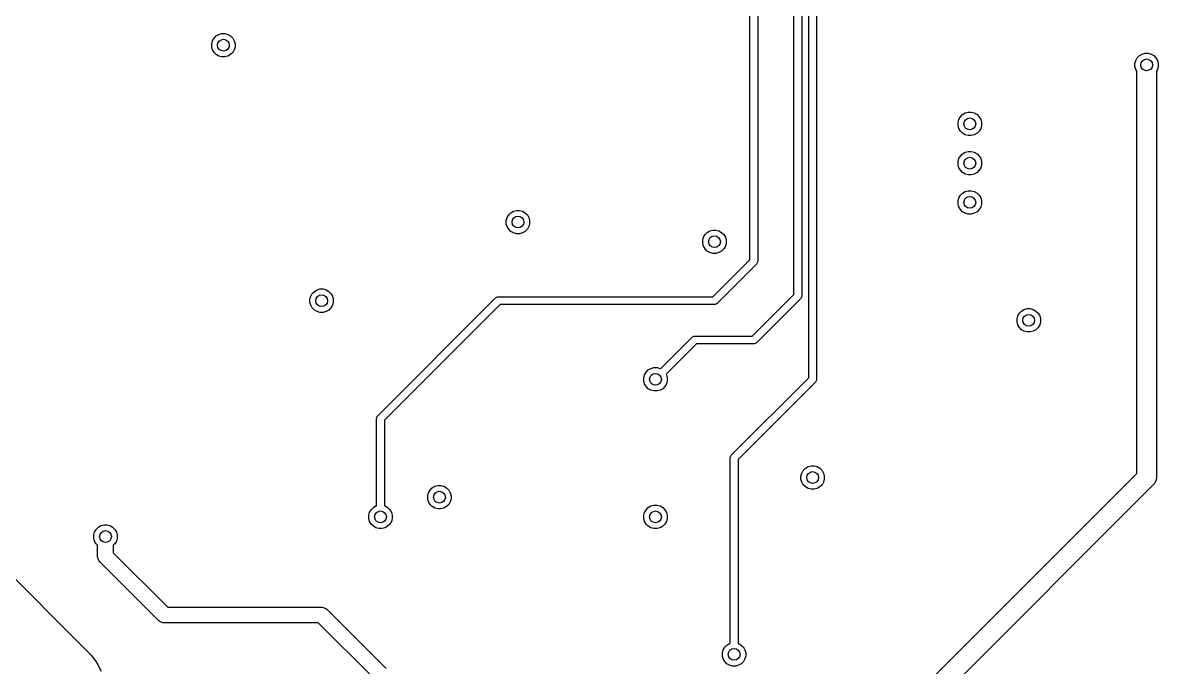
# Model space of a CAD drawing. Header units: inches. Extents: x 1.35 to 5.17, y -6.98 to -1.21.
# Drawn here: x 3.008 to 4.146, y -3.851 to -3.206 of the extents above; entities that cross this region are included whole.
import ezdxf

# ---------------------------------------------------------------- set-up
doc = ezdxf.new("R2010")
doc.units = ezdxf.units.IN
doc.header["$MEASUREMENT"] = 0
doc.layers.add('In1.Cu', color=91, linetype='CONTINUOUS', true_color=0x7fc87f)

msp = doc.modelspace()

# ---------------------------------------------------------------- linework, layer by layer
at = {"layer": 'In1.Cu', "linetype": 'CONTINUOUS'}
for p, q in [((3.7953, -3.5614), (3.7953, -3.0528)), ((3.8031, -3.0512), (3.8031, -3.563)), ((3.7882, -3.0953), (3.7882, -3.4795)), ((3.7803, -3.4779), (3.7803, -3.0969)), ((3.7362, -3.4433), (3.7362, -3.1213)), ((3.7441, -3.1213), (3.7441, -3.4449)), ((3.1993, -3.2212), (3.2015, -3.219)), ((3.2015, -3.219), (3.2041, -3.2174)), ((3.2041, -3.2174), (3.2071, -3.2166)), ((3.2071, -3.2166), (3.2102, -3.2166)), ((3.2102, -3.2166), (3.2132, -3.2174)), ((3.2132, -3.2174), (3.2159, -3.219)), ((3.2159, -3.219), (3.218, -3.2212)), ((3.197, -3.2268), (3.1977, -3.2238)), ((3.197, -3.2299), (3.197, -3.2268)), ((3.1977, -3.2329), (3.197, -3.2299)), ((3.1977, -3.2238), (3.1993, -3.2212)), ((3.218, -3.2212), (3.2196, -3.2238)), ((3.2196, -3.2238), (3.2204, -3.2268)), ((3.2204, -3.2299), (3.2196, -3.2329)), ((3.2204, -3.2268), (3.2204, -3.2299)), ((3.1993, -3.2355), (3.1977, -3.2329)), ((3.2015, -3.2377), (3.1993, -3.2355)), ((3.2041, -3.2393), (3.2015, -3.2377)), ((3.2071, -3.2401), (3.2041, -3.2393)), ((3.2102, -3.2401), (3.2071, -3.2401)), ((3.2132, -3.2393), (3.2102, -3.2401)), ((3.2159, -3.2377), (3.2132, -3.2393)), ((3.218, -3.2355), (3.2159, -3.2377)), ((3.2196, -3.2329), (3.218, -3.2355)), ((4.1229, -3.2435), (4.1245, -3.2408)), ((4.1245, -3.2408), (4.1267, -3.2387)), ((4.1267, -3.2387), (4.1293, -3.2371)), ((4.1293, -3.2371), (4.1323, -3.2363)), ((4.1323, -3.2363), (4.1354, -3.2363)), ((4.1354, -3.2363), (4.1384, -3.2371)), ((4.1384, -3.2371), (4.141, -3.2387)), ((4.141, -3.2387), (4.1432, -3.2408)), ((4.1432, -3.2408), (4.1448, -3.2435)), ((4.1221, -3.2465), (4.1229, -3.2435)), ((4.1221, -3.2496), (4.1221, -3.2465)), ((4.1229, -3.2526), (4.1221, -3.2496)), ((4.124, -3.2544), (4.1229, -3.2526)), ((4.124, -3.6573), (4.124, -3.2544)), ((4.1448, -3.2526), (4.1437, -3.2544)), ((4.1437, -3.2544), (4.1437, -3.6614)), ((4.1448, -3.2435), (4.1456, -3.2465)), ((4.1456, -3.2496), (4.1448, -3.2526)), ((4.1456, -3.2465), (4.1456, -3.2496)), ((3.9458, -3.3026), (3.9473, -3.2999)), ((3.9473, -3.2999), (3.9495, -3.2977)), ((3.9495, -3.2977), (3.9522, -3.2962)), ((3.9522, -3.2962), (3.9552, -3.2954)), ((3.9552, -3.2954), (3.9582, -3.2954)), ((3.9582, -3.2954), (3.9612, -3.2962)), ((3.9612, -3.2962), (3.9639, -3.2977)), ((3.9639, -3.2977), (3.9661, -3.2999)), ((3.9661, -3.2999), (3.9676, -3.3026)), ((3.945, -3.3055), (3.9458, -3.3026)), ((3.945, -3.3086), (3.945, -3.3055)), ((3.9458, -3.3116), (3.945, -3.3086)), ((3.9676, -3.3026), (3.9684, -3.3055)), ((3.9684, -3.3086), (3.9676, -3.3116)), ((3.9684, -3.3055), (3.9684, -3.3086)), ((3.9473, -3.3143), (3.9458, -3.3116)), ((3.9495, -3.3165), (3.9473, -3.3143)), ((3.9522, -3.318), (3.9495, -3.3165)), ((3.9552, -3.3188), (3.9522, -3.318)), ((3.9582, -3.3188), (3.9552, -3.3188)), ((3.9612, -3.318), (3.9582, -3.3188)), ((3.9639, -3.3165), (3.9612, -3.318)), ((3.9661, -3.3143), (3.9639, -3.3165)), ((3.9676, -3.3116), (3.9661, -3.3143)), ((3.945, -3.3449), (3.9458, -3.3419)), ((3.945, -3.348), (3.945, -3.3449)), ((3.9458, -3.3419), (3.9473, -3.3393)), ((3.9473, -3.3393), (3.9495, -3.3371)), ((3.9495, -3.3371), (3.9522, -3.3355)), ((3.9522, -3.3355), (3.9552, -3.3347)), ((3.9552, -3.3347), (3.9582, -3.3347)), ((3.9582, -3.3347), (3.9612, -3.3355)), ((3.9612, -3.3355), (3.9639, -3.3371)), ((3.9639, -3.3371), (3.9661, -3.3393)), ((3.9661, -3.3393), (3.9676, -3.3419)), ((3.9676, -3.3419), (3.9684, -3.3449)), ((3.9684, -3.3449), (3.9684, -3.348)), ((3.9458, -3.351), (3.945, -3.348)), ((3.9473, -3.3536), (3.9458, -3.351)), ((3.9495, -3.3558), (3.9473, -3.3536)), ((3.9522, -3.3574), (3.9495, -3.3558)), ((3.9639, -3.3558), (3.9612, -3.3574)), ((3.9661, -3.3536), (3.9639, -3.3558)), ((3.9676, -3.351), (3.9661, -3.3536)), ((3.9684, -3.348), (3.9676, -3.351)), ((3.9552, -3.3582), (3.9522, -3.3574)), ((3.9582, -3.3582), (3.9552, -3.3582)), ((3.9612, -3.3574), (3.9582, -3.3582)), ((3.9458, -3.3813), (3.9473, -3.3786)), ((3.9473, -3.3786), (3.9495, -3.3765)), ((3.9495, -3.3765), (3.9522, -3.3749)), ((3.9522, -3.3749), (3.9552, -3.3741)), ((3.9552, -3.3741), (3.9582, -3.3741)), ((3.9582, -3.3741), (3.9612, -3.3749)), ((3.9612, -3.3749), (3.9639, -3.3765)), ((3.9639, -3.3765), (3.9661, -3.3786)), ((3.9661, -3.3786), (3.9676, -3.3813)), ((3.945, -3.3843), (3.9458, -3.3813)), ((3.945, -3.3874), (3.945, -3.3843)), ((3.9458, -3.3903), (3.945, -3.3874)), ((3.9473, -3.393), (3.9458, -3.3903)), ((3.9676, -3.3903), (3.9661, -3.393)), ((3.9676, -3.3813), (3.9684, -3.3843)), ((3.9684, -3.3874), (3.9676, -3.3903)), ((3.9684, -3.3843), (3.9684, -3.3874)), ((3.4922, -3.404), (3.493, -3.401)), ((3.493, -3.401), (3.4946, -3.3983)), ((3.4946, -3.3983), (3.4967, -3.3961)), ((3.4967, -3.3961), (3.4994, -3.3946)), ((3.4994, -3.3946), (3.5024, -3.3938)), ((3.5024, -3.3938), (3.5055, -3.3938)), ((3.5055, -3.3938), (3.5085, -3.3946)), ((3.5085, -3.3946), (3.5111, -3.3961)), ((3.5111, -3.3961), (3.5133, -3.3983)), ((3.5133, -3.3983), (3.5148, -3.401)), ((3.5148, -3.401), (3.5156, -3.404)), ((3.9495, -3.3952), (3.9473, -3.393)), ((3.9522, -3.3967), (3.9495, -3.3952)), ((3.9552, -3.3975), (3.9522, -3.3967)), ((3.9582, -3.3975), (3.9552, -3.3975)), ((3.9612, -3.3967), (3.9582, -3.3975)), ((3.9639, -3.3952), (3.9612, -3.3967)), ((3.9661, -3.393), (3.9639, -3.3952)), ((3.4922, -3.4071), (3.4922, -3.404)), ((3.493, -3.41), (3.4922, -3.4071)), ((3.4946, -3.4127), (3.493, -3.41)), ((3.4967, -3.4149), (3.4946, -3.4127)), ((3.5133, -3.4127), (3.5111, -3.4149)), ((3.5148, -3.41), (3.5133, -3.4127)), ((3.5156, -3.4071), (3.5148, -3.41)), ((3.5156, -3.404), (3.5156, -3.4071)), ((3.6963, -3.4143), (3.6992, -3.4135)), ((3.6992, -3.4135), (3.7023, -3.4135)), ((3.7023, -3.4135), (3.7053, -3.4143)), ((3.4994, -3.4164), (3.4967, -3.4149)), ((3.5024, -3.4172), (3.4994, -3.4164)), ((3.5055, -3.4172), (3.5024, -3.4172)), ((3.5085, -3.4164), (3.5055, -3.4172)), ((3.5111, -3.4149), (3.5085, -3.4164)), ((3.6891, -3.4237), (3.6899, -3.4207)), ((3.6891, -3.4267), (3.6891, -3.4237)), ((3.6899, -3.4207), (3.6914, -3.418)), ((3.6914, -3.418), (3.6936, -3.4158)), ((3.6936, -3.4158), (3.6963, -3.4143)), ((3.7053, -3.4143), (3.708, -3.4158)), ((3.708, -3.4158), (3.7102, -3.418)), ((3.7102, -3.418), (3.7117, -3.4207)), ((3.7117, -3.4207), (3.7125, -3.4237)), ((3.7125, -3.4237), (3.7125, -3.4267)), ((3.6899, -3.4297), (3.6891, -3.4267)), ((3.6914, -3.4324), (3.6899, -3.4297)), ((3.6936, -3.4346), (3.6914, -3.4324)), ((3.6963, -3.4361), (3.6936, -3.4346)), ((3.6992, -3.4369), (3.6963, -3.4361)), ((3.7053, -3.4361), (3.7023, -3.4369)), ((3.708, -3.4346), (3.7053, -3.4361)), ((3.7102, -3.4324), (3.708, -3.4346)), ((3.7117, -3.4297), (3.7102, -3.4324)), ((3.7125, -3.4267), (3.7117, -3.4297)), ((3.7023, -3.4369), (3.6992, -3.4369)), ((3.6992, -3.4803), (3.7362, -3.4433)), ((3.7429, -3.4477), (3.7036, -3.487)), ((3.7434, -3.4471), (3.7429, -3.4477)), ((3.744, -3.4456), (3.7434, -3.4471)), ((3.7441, -3.4449), (3.744, -3.4456)), ((3.2954, -3.4827), (3.2962, -3.4797)), ((3.2962, -3.4797), (3.2977, -3.4771)), ((3.2977, -3.4771), (3.2999, -3.4749)), ((3.2999, -3.4749), (3.3026, -3.4733)), ((3.3026, -3.4733), (3.3055, -3.4725)), ((3.3055, -3.4725), (3.3086, -3.4725)), ((3.3086, -3.4725), (3.3116, -3.4733)), ((3.3116, -3.4733), (3.3143, -3.4749)), ((3.3143, -3.4749), (3.3165, -3.4771)), ((3.3165, -3.4771), (3.318, -3.4797)), ((3.318, -3.4797), (3.3188, -3.4827)), ((3.3634, -3.5996), (3.4815, -3.4815)), ((3.4815, -3.4815), (3.4821, -3.481)), ((3.4821, -3.481), (3.4835, -3.4804)), ((3.4835, -3.4804), (3.4843, -3.4803)), ((3.4843, -3.4803), (3.6992, -3.4803)), ((3.7385, -3.5197), (3.7803, -3.4779)), ((3.7875, -3.4817), (3.787, -3.4823)), ((3.7877, -3.4813), (3.7875, -3.4817)), ((3.7881, -3.4803), (3.7877, -3.4813)), ((3.7882, -3.4795), (3.7881, -3.4803)), ((3.2954, -3.4858), (3.2954, -3.4827)), ((3.2962, -3.4888), (3.2954, -3.4858)), ((3.2977, -3.4914), (3.2962, -3.4888)), ((3.2999, -3.4936), (3.2977, -3.4914)), ((3.3165, -3.4914), (3.3143, -3.4936)), ((3.318, -3.4888), (3.3165, -3.4914)), ((3.3188, -3.4858), (3.318, -3.4888)), ((3.3188, -3.4827), (3.3188, -3.4858)), ((3.4859, -3.4882), (3.3701, -3.604)), ((3.7008, -3.4882), (3.4859, -3.4882)), ((3.7016, -3.4881), (3.7008, -3.4882)), ((3.703, -3.4875), (3.7016, -3.4881)), ((3.7036, -3.487), (3.703, -3.4875)), ((3.787, -3.4823), (3.7429, -3.5264)), ((4.0086, -3.4946), (4.0112, -3.493)), ((4.0112, -3.493), (4.0142, -3.4922)), ((4.0142, -3.4922), (4.0173, -3.4922)), ((4.0173, -3.4922), (4.0203, -3.493)), ((4.0203, -3.493), (4.0229, -3.4946)), ((3.3026, -3.4952), (3.2999, -3.4936)), ((3.3055, -3.496), (3.3026, -3.4952)), ((3.3086, -3.496), (3.3055, -3.496)), ((3.3116, -3.4952), (3.3086, -3.496)), ((3.3143, -3.4936), (3.3116, -3.4952)), ((4.004, -3.5024), (4.0048, -3.4994)), ((4.004, -3.5055), (4.004, -3.5024)), ((4.0048, -3.4994), (4.0064, -3.4967)), ((4.0064, -3.4967), (4.0086, -3.4946)), ((4.0229, -3.4946), (4.0251, -3.4967)), ((4.0251, -3.4967), (4.0267, -3.4994)), ((4.0267, -3.4994), (4.0275, -3.5024)), ((4.0275, -3.5024), (4.0275, -3.5055)), ((4.0048, -3.5085), (4.004, -3.5055)), ((4.0064, -3.5111), (4.0048, -3.5085)), ((4.0086, -3.5133), (4.0064, -3.5111)), ((4.0112, -3.5148), (4.0086, -3.5133)), ((4.0142, -3.5156), (4.0112, -3.5148)), ((4.0173, -3.5156), (4.0142, -3.5156)), ((4.0203, -3.5148), (4.0173, -3.5156)), ((4.0229, -3.5133), (4.0203, -3.5148)), ((4.0251, -3.5111), (4.0229, -3.5133)), ((4.0267, -3.5085), (4.0251, -3.5111)), ((4.0275, -3.5055), (4.0267, -3.5085)), ((3.6468, -3.5524), (3.6783, -3.5208)), ((3.6827, -3.5276), (3.6523, -3.5579)), ((3.6783, -3.5208), (3.6789, -3.5203)), ((3.6789, -3.5203), (3.6803, -3.5198)), ((3.6803, -3.5198), (3.6811, -3.5197)), ((3.6811, -3.5197), (3.7385, -3.5197)), ((3.7402, -3.5276), (3.6827, -3.5276)), ((3.7409, -3.5275), (3.7402, -3.5276)), ((3.7423, -3.5269), (3.7409, -3.5275)), ((3.7429, -3.5264), (3.7423, -3.5269)), ((3.63, -3.5615), (3.6308, -3.5585)), ((3.63, -3.5645), (3.63, -3.5615)), ((3.6308, -3.5585), (3.6324, -3.5558)), ((3.6324, -3.5558), (3.6345, -3.5536)), ((3.6345, -3.5536), (3.6372, -3.5521)), ((3.6372, -3.5521), (3.6402, -3.5513)), ((3.6402, -3.5513), (3.6433, -3.5513)), ((3.6433, -3.5513), (3.6463, -3.5521)), ((3.6463, -3.5521), (3.6468, -3.5524)), ((3.6523, -3.5579), (3.6526, -3.5585)), ((3.6526, -3.5585), (3.6534, -3.5615)), ((3.6534, -3.5615), (3.6534, -3.5645)), ((3.7177, -3.6389), (3.7953, -3.5614)), ((3.6308, -3.5675), (3.63, -3.5645)), ((3.6324, -3.5702), (3.6308, -3.5675)), ((3.6345, -3.5724), (3.6324, -3.5702)), ((3.6372, -3.5739), (3.6345, -3.5724)), ((3.6489, -3.5724), (3.6463, -3.5739)), ((3.6511, -3.5702), (3.6489, -3.5724)), ((3.6526, -3.5675), (3.6511, -3.5702)), ((3.6534, -3.5645), (3.6526, -3.5675)), ((3.802, -3.5658), (3.7244, -3.6434)), ((3.8025, -3.5652), (3.802, -3.5658)), ((3.8031, -3.5638), (3.8025, -3.5652)), ((3.8031, -3.563), (3.8031, -3.5638)), ((3.6402, -3.5747), (3.6372, -3.5739)), ((3.6433, -3.5747), (3.6402, -3.5747)), ((3.6463, -3.5739), (3.6433, -3.5747)), ((3.3622, -3.6024), (3.3623, -3.6016)), ((3.3622, -3.6897), (3.3622, -3.6024)), ((3.3623, -3.6016), (3.3629, -3.6002)), ((3.3629, -3.6002), (3.3634, -3.5996)), ((3.3701, -3.604), (3.3701, -3.6897)), ((3.7165, -3.6417), (3.7166, -3.641)), ((3.7166, -3.641), (3.7172, -3.6395)), ((3.7172, -3.6395), (3.7177, -3.6389)), ((3.7165, -3.8275), (3.7165, -3.6417)), ((3.7244, -3.6434), (3.7244, -3.8275)), ((3.7898, -3.6542), (3.792, -3.652)), ((3.792, -3.652), (3.7947, -3.6505)), ((3.7947, -3.6505), (3.7977, -3.6497)), ((3.7977, -3.6497), (3.8008, -3.6497)), ((3.8008, -3.6497), (3.8037, -3.6505)), ((3.8037, -3.6505), (3.8064, -3.652)), ((3.8064, -3.652), (3.8086, -3.6542)), ((3.1573, -4.624), (4.124, -3.6573)), ((3.7875, -3.6599), (3.7883, -3.6569)), ((3.7875, -3.663), (3.7875, -3.6599)), ((3.7883, -3.6659), (3.7875, -3.663)), ((3.7883, -3.6569), (3.7898, -3.6542)), ((3.8086, -3.6542), (3.8101, -3.6569)), ((3.8101, -3.6569), (3.8109, -3.6599)), ((3.8109, -3.663), (3.8101, -3.6659)), ((3.8109, -3.6599), (3.8109, -3.663)), ((4.1435, -3.6633), (4.142, -3.6669)), ((4.1437, -3.6614), (4.1435, -3.6633)), ((4.1408, -3.6684), (3.1684, -4.6408)), ((3.4143, -3.6766), (3.4158, -3.6739)), ((3.4158, -3.6739), (3.418, -3.6717)), ((3.418, -3.6717), (3.4207, -3.6702)), ((3.4207, -3.6702), (3.4237, -3.6694)), ((3.4237, -3.6694), (3.4267, -3.6694)), ((3.4267, -3.6694), (3.4297, -3.6702)), ((3.4297, -3.6702), (3.4324, -3.6717)), ((3.4324, -3.6717), (3.4346, -3.6739)), ((3.4346, -3.6739), (3.4361, -3.6766)), ((3.7898, -3.6686), (3.7883, -3.6659)), ((3.792, -3.6708), (3.7898, -3.6686)), ((3.7947, -3.6723), (3.792, -3.6708)), ((3.7977, -3.6731), (3.7947, -3.6723)), ((3.8008, -3.6731), (3.7977, -3.6731)), ((3.8037, -3.6723), (3.8008, -3.6731)), ((3.8064, -3.6708), (3.8037, -3.6723)), ((3.8086, -3.6686), (3.8064, -3.6708)), ((3.8101, -3.6659), (3.8086, -3.6686)), ((4.142, -3.6669), (4.1408, -3.6684)), ((4.142, -3.6669), (4.142, -3.6669)), ((3.4135, -3.6796), (3.4143, -3.6766)), ((3.4135, -3.6826), (3.4135, -3.6796)), ((3.4143, -3.6856), (3.4135, -3.6826)), ((3.4158, -3.6883), (3.4143, -3.6856)), ((3.4361, -3.6856), (3.4346, -3.6883)), ((3.4361, -3.6766), (3.4369, -3.6796)), ((3.4369, -3.6826), (3.4361, -3.6856)), ((3.4369, -3.6796), (3.4369, -3.6826)), ((3.3544, -3.6992), (3.3552, -3.6963)), ((3.3552, -3.6963), (3.3568, -3.6936)), ((3.3568, -3.6936), (3.359, -3.6914)), ((3.359, -3.6914), (3.3616, -3.6899)), ((3.3616, -3.6899), (3.3622, -3.6897)), ((3.3701, -3.6897), (3.3707, -3.6899)), ((3.3707, -3.6899), (3.3733, -3.6914)), ((3.3733, -3.6914), (3.3755, -3.6936)), ((3.3755, -3.6936), (3.3771, -3.6963)), ((3.3771, -3.6963), (3.3779, -3.6992)), ((3.418, -3.6905), (3.4158, -3.6883)), ((3.4207, -3.692), (3.418, -3.6905)), ((3.4237, -3.6928), (3.4207, -3.692)), ((3.4267, -3.6928), (3.4237, -3.6928)), ((3.4297, -3.692), (3.4267, -3.6928)), ((3.4324, -3.6905), (3.4297, -3.692)), ((3.4346, -3.6883), (3.4324, -3.6905)), ((3.63, -3.6992), (3.6308, -3.6963)), ((3.6308, -3.6963), (3.6324, -3.6936)), ((3.6324, -3.6936), (3.6345, -3.6914)), ((3.6345, -3.6914), (3.6372, -3.6899)), ((3.6372, -3.6899), (3.6402, -3.6891)), ((3.6402, -3.6891), (3.6433, -3.6891)), ((3.6433, -3.6891), (3.6463, -3.6899)), ((3.6463, -3.6899), (3.6489, -3.6914)), ((3.6489, -3.6914), (3.6511, -3.6936)), ((3.6511, -3.6936), (3.6526, -3.6963)), ((3.6526, -3.6963), (3.6534, -3.6992)), ((3.0834, -3.7111), (3.086, -3.7096)), ((3.086, -3.7096), (3.089, -3.7088)), ((3.089, -3.7088), (3.0921, -3.7088)), ((3.0921, -3.7088), (3.0951, -3.7096)), ((3.0951, -3.7096), (3.0977, -3.7111)), ((3.3544, -3.7023), (3.3544, -3.6992)), ((3.3552, -3.7053), (3.3544, -3.7023)), ((3.3568, -3.708), (3.3552, -3.7053)), ((3.359, -3.7102), (3.3568, -3.708)), ((3.3755, -3.708), (3.3733, -3.7102)), ((3.3771, -3.7053), (3.3755, -3.708)), ((3.3779, -3.7023), (3.3771, -3.7053)), ((3.3779, -3.6992), (3.3779, -3.7023)), ((3.63, -3.7023), (3.63, -3.6992)), ((3.6308, -3.7053), (3.63, -3.7023)), ((3.6324, -3.708), (3.6308, -3.7053)), ((3.6345, -3.7102), (3.6324, -3.708)), ((3.6511, -3.708), (3.6489, -3.7102)), ((3.6526, -3.7053), (3.6511, -3.708)), ((3.6534, -3.7023), (3.6526, -3.7053)), ((3.6534, -3.6992), (3.6534, -3.7023)), ((2.9528, -3.7157), (3.0733, -3.8362)), ((3.0788, -3.7189), (3.0796, -3.716)), ((3.0788, -3.722), (3.0788, -3.7189)), ((3.0796, -3.716), (3.0812, -3.7133)), ((3.0812, -3.7133), (3.0834, -3.7111)), ((3.0977, -3.7111), (3.0999, -3.7133)), ((3.0999, -3.7133), (3.1015, -3.716)), ((3.1015, -3.716), (3.1023, -3.7189)), ((3.1023, -3.7189), (3.1023, -3.722)), ((3.3616, -3.7117), (3.359, -3.7102)), ((3.3646, -3.7125), (3.3616, -3.7117)), ((3.3677, -3.7125), (3.3646, -3.7125)), ((3.3707, -3.7117), (3.3677, -3.7125)), ((3.3733, -3.7102), (3.3707, -3.7117)), ((3.6372, -3.7117), (3.6345, -3.7102)), ((3.6402, -3.7125), (3.6372, -3.7117)), ((3.6433, -3.7125), (3.6402, -3.7125)), ((3.6463, -3.7117), (3.6433, -3.7125)), ((3.6489, -3.7102), (3.6463, -3.7117)), ((3.0796, -3.725), (3.0788, -3.722)), ((3.0812, -3.7277), (3.0796, -3.725)), ((3.0827, -3.7292), (3.0812, -3.7277)), ((3.0827, -3.7402), (3.0827, -3.7292)), ((3.0999, -3.7277), (3.0984, -3.7292)), ((3.0984, -3.7292), (3.0984, -3.7369)), ((3.1015, -3.725), (3.0999, -3.7277)), ((3.1023, -3.722), (3.1015, -3.725)), ((3.0828, -3.7417), (3.0827, -3.7402)), ((3.084, -3.7445), (3.0828, -3.7417)), ((3.0984, -3.7369), (3.1529, -3.7913)), ((3.085, -3.7457), (3.084, -3.7445)), ((3.144, -3.8048), (3.085, -3.7457)), ((3.1529, -3.7913), (3.3071, -3.7913)), ((3.3071, -3.7913), (3.3086, -3.7915)), ((3.3086, -3.7915), (3.3115, -3.7927)), ((3.3115, -3.7927), (3.3127, -3.7936)), ((3.3127, -3.7936), (3.3717, -3.8527)), ((3.1452, -3.8058), (3.144, -3.8048)), ((3.1481, -3.8069), (3.1452, -3.8058)), ((3.1496, -3.8071), (3.1481, -3.8069)), ((3.3038, -3.8071), (3.1496, -3.8071)), ((3.3583, -3.8615), (3.3038, -3.8071)), ((3.7088, -3.837), (3.7096, -3.8341)), ((3.7096, -3.8341), (3.7111, -3.8314)), ((3.7111, -3.8314), (3.7133, -3.8292)), ((3.7133, -3.8292), (3.716, -3.8277)), ((3.716, -3.8277), (3.7165, -3.8275)), ((3.7244, -3.8275), (3.725, -3.8277)), ((3.725, -3.8277), (3.7277, -3.8292)), ((3.7277, -3.8292), (3.7298, -3.8314)), ((3.7298, -3.8314), (3.7314, -3.8341)), ((3.7314, -3.8341), (3.7322, -3.837)), ((3.0733, -3.8362), (3.0764, -3.8396)), ((3.0764, -3.8396), (3.0818, -3.8471)), ((3.7088, -3.8401), (3.7088, -3.837)), ((3.7096, -3.8431), (3.7088, -3.8401)), ((3.7111, -3.8458), (3.7096, -3.8431)), ((3.7133, -3.848), (3.7111, -3.8458)), ((3.7298, -3.8458), (3.7277, -3.848)), ((3.7314, -3.8431), (3.7298, -3.8458)), ((3.7322, -3.8401), (3.7314, -3.8431)), ((3.7322, -3.837), (3.7322, -3.8401)), ((3.0818, -3.8471), (3.0861, -3.8554)), ((3.716, -3.8495), (3.7133, -3.848)), ((3.7189, -3.8503), (3.716, -3.8495)), ((3.722, -3.8503), (3.7189, -3.8503)), ((3.725, -3.8495), (3.722, -3.8503)), ((3.7277, -3.848), (3.725, -3.8495))]:
    msp.add_line(p, q, dxfattribs=at)
at = {"layer": 'In1.Cu'}
for centre in [(3.2087, -3.2283), (4.1339, -3.248), (3.9567, -3.3071), (3.9567, -3.3465), (3.9567, -3.3858), (3.5039, -3.4055), (3.7008, -3.4252), (3.3071, -3.4843), (4.0157, -3.5039), (3.6417, -3.563), (3.7992, -3.6614), (3.4252, -3.6811), (3.3661, -3.7008), (3.6417, -3.7008), (3.0906, -3.7205), (3.7205, -3.8386)]:
    msp.add_circle(centre, 0.00591, dxfattribs=at)

doc.saveas('drawing.dxf')
